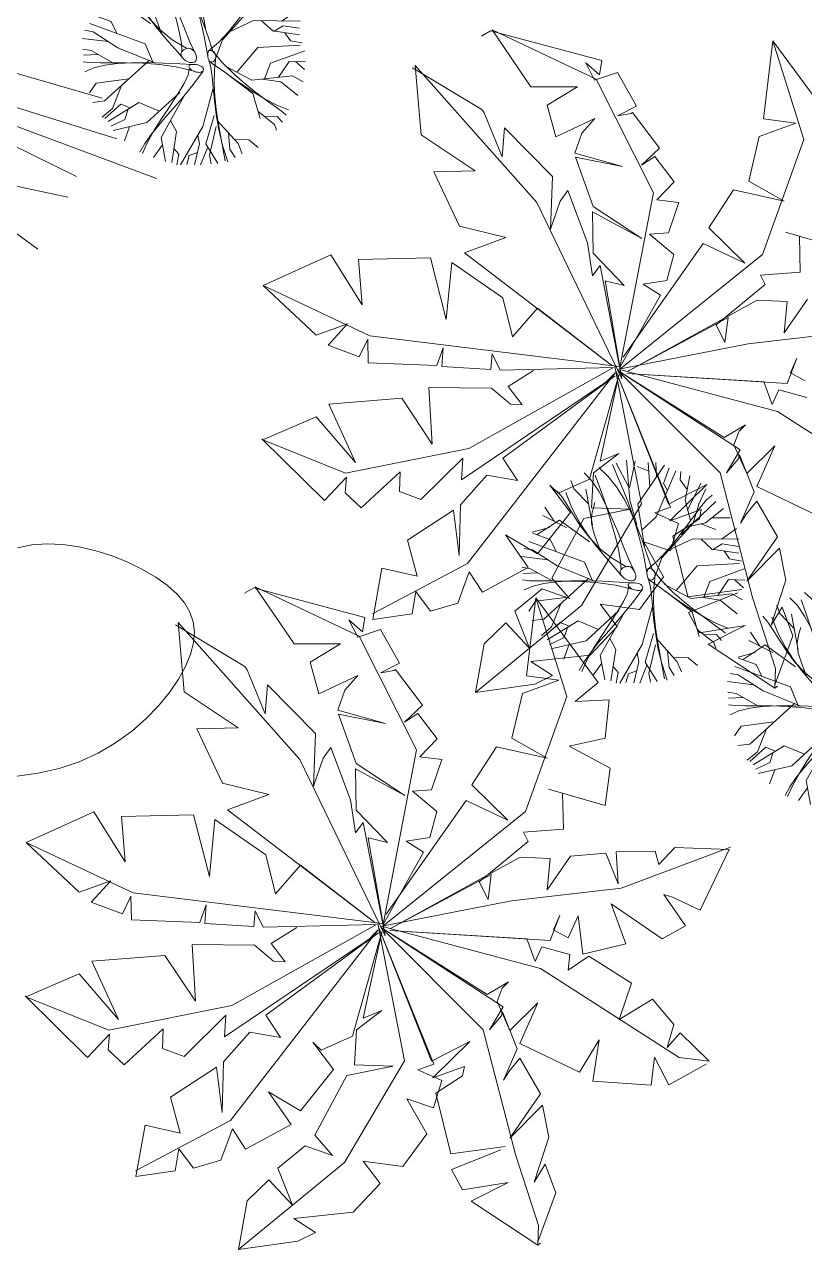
# Model space of a CAD drawing. Header units: metres. Extents: x 2 to 659295185, y -28 to 1124222152.
# Drawn here: x 658248.291 to 658248.716, y 1124143.396 to 1124144.062 of the extents above; entities that cross this region are included whole.
import ezdxf

# ---------------------------------------------------------------- set-up
doc = ezdxf.new("R2010")
doc.units = ezdxf.units.M
doc.header["$MEASUREMENT"] = 0
doc.linetypes.add('0', pattern=[0])
doc.layers.get('0').update_dxf_attribs({"linetype": 'CONTINUOUS'})
doc.layers.add('DPIC_Poligonal P2', color=7, linetype='CONTINUOUS', lineweight=50, true_color=0xcb6291)

# ---------------------------------------------------------------- blocks, each defined once
blk = doc.blocks.new('PIEDRA5')
at = {"color": 42, "linetype": '0', "lineweight": 0}
blk.add_lwpolyline([(0.174, 0.3598), (0.1936, 0.3829), (0.2167, 0.4042), (0.2435, 0.4235), (0.2733, 0.4407), (0.3053, 0.4557), (0.3385, 0.4682), (0.3722, 0.4783), (0.4053, 0.4856), (0.4371, 0.4901), (0.4667, 0.4917), (0.4932, 0.4901), (0.5168, 0.4853), (0.5374, 0.4772), (0.5552, 0.4656), (0.5703, 0.4506), (0.5827, 0.4319), (0.5926, 0.4095), (0.6, 0.3833), (0.605, 0.3534), (0.6074, 0.3202), (0.6069, 0.2845), (0.6031, 0.2469), (0.5958, 0.2081), (0.5848, 0.1689), (0.5696, 0.1298), (0.55, 0.0917), (0.5259, 0.055), (0.498, 0.0204), (0.4672, -0.0116)], dxfattribs=at)
blk = doc.blocks.new('FRESNO2')
at = {"color": 104, "linetype": '0', "lineweight": 0}
for p, q in [((-0.033, 1.482), (-0.01, 1.605)), ((0.095, 1.53), (0.146, 1.61)), ((-0.7, 1.27), (-0.729, 1.463)), ((-0.504, 1.184), (-0.502, 1.536)), ((0.096, 1.329), (-0.033, 1.482)), ((0.096, 1.19), (0.095, 1.53)), ((0.547, 1.358), (0.55, 1.55)), ((0.704, 1.26), (0.789, 1.415)), ((-0.847, 1.083), (-1.004, 1.296)), ((-0.908, 1.166), (-0.896, 1.356)), ((-0.234, 0.798), (-0.7, 1.27)), ((-0.077, 0.948), (0.165, 1.285)), ((0.689, 1.168), (0.547, 1.358)), ((0.619, 0.765), (0.704, 1.26)), ((0.665, 1.029), (0.856, 1.214)), ((0.856, 1.214), (0.908, 1.36)), ((1.031, 0.855), (1.156, 1.203)), ((-1.12, 0.892), (-1.211, 1.061)), ((-0.71, 0.549), (-1.161, 1.062)), ((-0.637, 0.866), (-1.138, 1.175)), ((-0.539, 1.107), (-0.847, 1.083)), ((-0.353, 0.918), (-0.504, 1.184)), ((0.705, 0.813), (1.133, 1.013)), ((1.051, 0.911), (1.346, 0.999)), ((1.133, 1.013), (1.229, 1.121)), ((-1.006, 0.225), (-1.466, 0.816)), ((-1.236, 0.649), (-1.367, 0.88)), ((-1.066, 0.57), (-1.284, 0.948)), ((-1.166, 0.743), (-1.12, 0.892)), ((-0.379, 0.945), (-0.637, 0.866)), ((-0.147, 0.315), (-0.234, 0.798)), ((-0.068, 0.411), (-0.077, 0.948)), ((0.585, 0.677), (1.031, 0.855)), ((1.091, 0.772), (1.406, 0.921)), ((1.225, 0.835), (1.344, 0.762)), ((1.344, 0.762), (1.48, 0.819)), ((-1.29, 0.59), (-1.571, 0.673)), ((-1.065, 0.585), (-1.236, 0.649)), ((0.252, 0.393), (0.838, 0.641)), ((0.838, 0.641), (1.548, 0.747)), ((0.993, 0.664), (1.091, 0.772)), ((1.166, 0.36), (1.607, 0.611)), ((1.407, 0.497), (1.43, 0.616)), ((1.43, 0.616), (1.585, 0.701)), ((-1.458, 0.253), (-1.648, 0.487)), ((-1.275, 0.176), (-1.353, 0.425)), ((-1.084, 0.325), (-1.066, 0.57)), ((-0.187, 0.532), (-0.71, 0.549)), ((1.395, 0.224), (1.655, 0.522)), ((-1.337, 0.225), (-1.693, 0.309)), ((-1.084, 0.025), (-1.337, 0.225)), ((-0.632, 0.037), (-1.006, 0.225)), ((0.651, 0.106), (1.395, 0.224)), ((1.086, 0.175), (1.166, 0.36)), ((1.476, 0.317), (1.725, 0.329)), ((-0.945, 0.036), (-1.708, 0.141)), ((-1.214, 0.011), (-1.414, -0.259)), ((0.641, 0.01), (1.352, -0.104)), ((-1.316, -0.127), (-1.788, -0.233)), ((1.081, -0.06), (1.177, -0.403)), ((1.352, -0.104), (1.787, -0.45)), ((-1.414, -0.259), (-1.772, -0.446)), ((-1.572, -0.342), (-1.627, -0.524)), ((-0.42, -0.303), (-0.892, -0.818)), ((1.575, -0.281), (1.805, -0.203)), ((-1.627, -0.524), (-1.735, -0.598)), ((-0.916, -0.458), (-1.692, -0.671)), ((-1.362, -0.581), (-1.409, -0.698)), ((-0.604, -0.503), (-0.916, -0.458)), ((0.51, -0.587), (0.694, -1.218)), ((1.177, -0.403), (1.727, -0.604)), ((1.332, -0.46), (1.379, -0.617)), ((1.37, -0.474), (1.53, -0.413)), ((1.53, -0.413), (1.758, -0.525)), ((-1.409, -0.698), (-1.664, -0.784)), ((-0.628, -0.624), (-0.864, -0.957)), ((0.532, -0.623), (0.372, -0.91)), ((0.533, -0.694), (1.5, -0.854)), ((0.978, -0.768), (1.359, -1.14)), ((1.137, -0.794), (1.519, -0.679)), ((1.379, -0.617), (1.72, -0.678)), ((1.519, -0.679), (1.731, -0.723)), ((-0.892, -0.818), (-1.651, -0.869)), ((-1.428, -0.854), (-1.6, -1.007)), ((-1.238, -0.841), (-1.523, -1.105)), ((-0.864, -0.957), (-1.334, -1.402)), ((0.372, -0.91), (0.669, -1.819)), ((1.5, -0.854), (1.637, -0.988)), ((-1.418, -1.008), (-1.362, -1.201)), ((-1.015, -1.086), (-1.411, -1.279)), ((-1.026, -1.111), (-1.194, -1.501)), ((-0.172, -1.18), (-0.562, -1.624)), ((0.936, -1.133), (0.998, -1.529)), ((1.359, -1.14), (1.549, -1.127)), ((0.524, -1.375), (0.432, -1.566)), ((0.694, -1.218), (0.74, -1.692)), ((-0.402, -1.442), (-0.448, -1.78)), ((0.114, -1.476), (0.2, -1.902)), ((0.432, -1.566), (0.527, -1.854)), ((0.712, -1.399), (0.932, -1.762)), ((0.978, -1.401), (1.133, -1.579)), ((0.998, -1.529), (1.062, -1.647)), ((0.16, -1.704), (0.077, -1.964)), ((0.287, -1.701), (0.517, -1.871)), ((0.74, -1.692), (0.804, -1.81)), ((-0.448, -1.78), (-0.524, -1.899))]:
    blk.add_line(p, q, dxfattribs=at)
at = {"color": 100, "linetype": '0', "lineweight": 0}
for points in [[(-0.213, 0.015), (-0.163, 0.255), (-0.134, 0.506), (-0.122, 0.756), (-0.122, 0.993), (-0.128, 1.206), (-0.136, 1.382), (-0.141, 1.512), (-0.139, 1.582)], [(-0.049, 0.1), (-0.059, 0.225), (-0.066, 0.379), (-0.074, 0.555), (-0.085, 0.747), (-0.103, 0.949), (-0.131, 1.156), (-0.171, 1.362), (-0.226, 1.56)], [(-0.175, 0.11), (0.009, 0.226), (0.18, 0.355), (0.34, 0.495), (0.492, 0.644), (0.637, 0.797), (0.776, 0.955), (0.913, 1.113), (1.049, 1.269)], [(-0.058, 0.057), (0.013, 0.152), (0.117, 0.261), (0.246, 0.386), (0.394, 0.528), (0.554, 0.691), (0.719, 0.874), (0.883, 1.081), (1.038, 1.313)], [(-0.157, 0.12), (-0.454, 0.023), (-1.207, 0.071), (-1.502, -0.047), (-1.764, -0.111)], [(-0.166, -0.042), (-0.379, -0.001), (-0.606, 0.019), (-0.839, 0.023), (-1.067, 0.019), (-1.282, 0.011), (-1.475, 0.007), (-1.635, 0.011), (-1.753, 0.031)], [(-0.098, 0.003), (-0.314, -0.241), (-0.504, -0.486), (-0.67, -0.723), (-0.811, -0.946), (-0.928, -1.146), (-1.021, -1.315), (-1.092, -1.447), (-1.14, -1.534)], [(-0.213, 0.015), (-0.353, -0.202), (-0.489, -0.416), (-0.616, -0.629), (-0.729, -0.84), (-0.825, -1.05), (-0.9, -1.259), (-0.948, -1.468), (-0.966, -1.677)], [(0.136, 0.094), (0.373, 0.102), (0.607, 0.1), (0.836, 0.091), (1.055, 0.08), (1.264, 0.072), (1.459, 0.071), (1.637, 0.081), (1.795, 0.107)], [(0.248, -0.105), (0.333, -0.058), (0.482, -0.025), (0.678, 0), (0.904, 0.021), (1.144, 0.042), (1.382, 0.068), (1.601, 0.103), (1.784, 0.151)], [(0.112, -0.038), (0.274, -0.269), (0.434, -0.492), (0.592, -0.703), (0.748, -0.896), (0.899, -1.067), (1.047, -1.21), (1.19, -1.322), (1.327, -1.396)], [(0.238, -0.042), (0.355, -0.29), (0.493, -0.526), (0.643, -0.749), (0.795, -0.953), (0.938, -1.135), (1.062, -1.292), (1.159, -1.42), (1.218, -1.515)], [(0.096, -0.375), (0.002, -0.461), (-0.108, -0.584), (-0.228, -0.737), (-0.355, -0.911), (-0.484, -1.097), (-0.61, -1.287), (-0.728, -1.472), (-0.835, -1.645)], [(-0.019, -0.208), (-0.105, -0.376), (-0.213, -0.57), (-0.335, -0.782), (-0.457, -1.004), (-0.571, -1.226), (-0.665, -1.44), (-0.728, -1.638), (-0.749, -1.809)], [(0.176, -0.308), (0.15, -0.415), (0.123, -0.559), (0.092, -0.734), (0.05, -0.934), (-0.006, -1.151), (-0.084, -1.38), (-0.188, -1.613), (-0.323, -1.844)], [(0.013, -0.345), (0.051, -0.612), (0.047, -0.865), (0.012, -1.102), (-0.045, -1.321), (-0.11, -1.519), (-0.173, -1.694), (-0.223, -1.844), (-0.248, -1.965)]]:
    blk.add_lwpolyline(points, dxfattribs=at)
for points in [[(-0.169, -0.039), (-0.153, -0.036), (-0.137, -0.028), (-0.119, -0.016), (-0.102, -0.001), (-0.087, 0.015), (-0.073, 0.032), (-0.062, 0.05), (-0.055, 0.066), (-0.053, 0.081), (-0.054, 0.094), (-0.059, 0.104), (-0.067, 0.113), (-0.077, 0.12), (-0.089, 0.125), (-0.103, 0.128), (-0.117, 0.128), (-0.131, 0.127), (-0.145, 0.123), (-0.159, 0.117), (-0.172, 0.109), (-0.184, 0.099), (-0.194, 0.088), (-0.202, 0.075), (-0.208, 0.06), (-0.212, 0.043), (-0.213, 0.026), (-0.211, 0.01), (-0.208, -0.006), (-0.201, -0.019), (-0.193, -0.03), (-0.182, -0.037)], [(0.094, 0.025), (0.098, 0.004), (0.105, -0.018), (0.115, -0.041), (0.128, -0.064), (0.142, -0.085), (0.157, -0.104), (0.171, -0.119), (0.186, -0.13), (0.198, -0.136), (0.21, -0.136), (0.22, -0.133), (0.228, -0.125), (0.234, -0.113), (0.238, -0.099), (0.239, -0.082), (0.239, -0.063), (0.236, -0.043), (0.23, -0.021), (0.223, 0), (0.214, 0.02), (0.203, 0.04), (0.191, 0.057), (0.178, 0.071), (0.165, 0.081), (0.151, 0.087), (0.138, 0.089), (0.125, 0.087), (0.114, 0.081), (0.104, 0.072), (0.098, 0.059), (0.094, 0.044)], [(-0.025, -0.282), (-0.015, -0.305), (-0.001, -0.326), (0.018, -0.343), (0.039, -0.357), (0.062, -0.367), (0.085, -0.372), (0.108, -0.373), (0.128, -0.368), (0.144, -0.358), (0.158, -0.343), (0.168, -0.324), (0.174, -0.303), (0.178, -0.279), (0.179, -0.254), (0.177, -0.228), (0.172, -0.203), (0.165, -0.179), (0.156, -0.157), (0.144, -0.138), (0.131, -0.122), (0.116, -0.11), (0.099, -0.103), (0.082, -0.102), (0.064, -0.106), (0.045, -0.116), (0.027, -0.132), (0.01, -0.153), (-0.005, -0.176), (-0.017, -0.202), (-0.024, -0.229), (-0.027, -0.256)]]:
    blk.add_lwpolyline(points, close=True, dxfattribs=at)
at = {"color": 3, "linetype": '0', "lineweight": 0}
blk.add_lwpolyline([(0.075, -0.814), (-0.012, -0.96), (-0.082, -1.071), (-0.14, -1.154), (-0.193, -1.215), (-0.247, -1.261), (-0.309, -1.299), (-0.386, -1.334), (-0.484, -1.374)], dxfattribs=at)
at = {"color": 104, "linetype": '0', "lineweight": 0}
blk.add_lwpolyline([(0.065, -1.049), (0.093, -1.65), (0.496, -1.784)], dxfattribs=at)
blk = doc.blocks.new('PINO1')
at = {"color": 100, "linetype": '0', "lineweight": 0}
for p, q in [((0.0061, 0), (0.9673, 0.3697)), ((0.0243, 0.0127), (1.0829, 0.3569))]:
    blk.add_line(p, q, dxfattribs=at)
at = {"color": 104, "linetype": '0', "lineweight": 0}
for points in [[(0.0407, 0.0068), (0.4219, 0.2256), (0.8914, 0.417)], [(0.0413, 0.0007), (0.4547, 0.15), (0.9504, 0.2569)], [(0.0392, 0.0147), (0.3132, 0.0813), (0.6743, 0.0695), (0.9627, 0.2121)], [(0.0409, -0.0054), (0.474, 0.0698), (0.9807, 0.0891)]]:
    blk.add_lwpolyline(points, dxfattribs=at)

msp = doc.modelspace()

# ---------------------------------------------------------------- linework, layer by layer
at = {"layer": 'DPIC_Poligonal P2', "color": 3, "lineweight": 0}
for p, q in [((658248.54506, 1124144.05859), (658248.54005, 1124144.05566)), ((658248.6055, 1124144.0425), (658248.54506, 1124144.05859)), ((658248.567, 1124144.02811), (658248.54582, 1124144.05917)), ((658248.54582, 1124144.05917), (658248.6024, 1124144.03229)), ((658248.69852, 1124144.05307), (658248.69355, 1124144.01069)), ((658248.73247, 1124144.00706), (658248.69852, 1124144.05307)), ((658248.71542, 1124143.99935), (658248.69852, 1124144.05307)), ((658248.59686, 1124144.04117), (658248.60428, 1124144.03458)), ((658248.60164, 1124144.03171), (658248.59686, 1124144.04117)), ((658248.60428, 1124144.03458), (658248.6055, 1124144.0425)), ((658248.6141, 1124144.03593), (658248.60164, 1124144.03171)), ((658248.6024, 1124144.03229), (658248.63368, 1124143.97046)), ((658248.62443, 1124144.01757), (658248.6141, 1124144.03593)), ((658248.59231, 1124144.02811), (658248.567, 1124144.02811)), ((658248.57576, 1124144.01816), (658248.59231, 1124144.02811)), ((658248.5805, 1124144.00081), (658248.57576, 1124144.01816)), ((658248.61399, 1124144.01227), (658248.62443, 1124144.01757)), ((658248.54154, 1124144.01401), (658248.54028, 1124144.01567)), ((658248.55132, 1124143.99001), (658248.54154, 1124144.01401)), ((658248.62144, 1124144.01356), (658248.61399, 1124144.01227)), ((658248.62221, 1124144.01414), (658248.62144, 1124144.01356)), ((658248.63693, 1124143.99476), (658248.62221, 1124144.01414)), ((658248.55259, 1124144.00581), (658248.55132, 1124143.99001)), ((658248.5787, 1124143.97936), (658248.55259, 1124144.00581)), ((658248.60179, 1124144.01087), (658248.5805, 1124144.00081)), ((658248.59464, 1124144.00282), (658248.60179, 1124144.01087)), ((658248.71106, 1124144.00827), (658248.69122, 1124144.00106)), ((658248.69355, 1124144.01069), (658248.71106, 1124144.00827)), ((658248.59078, 1124143.99203), (658248.59464, 1124144.00282)), ((658248.69122, 1124144.00106), (658248.6856, 1124143.97671)), ((658248.69293, 1124143.93687), (658248.71542, 1124143.99935)), ((658248.61682, 1124143.98473), (658248.59078, 1124143.99203)), ((658248.62706, 1124143.98552), (658248.63693, 1124143.99476)), ((658248.60079, 1124143.96296), (658248.59128, 1124143.98978)), ((658248.59128, 1124143.98978), (658248.61682, 1124143.98473)), ((658248.63437, 1124143.99019), (658248.62706, 1124143.98552)), ((658248.64488, 1124143.97635), (658248.63437, 1124143.99019)), ((658248.57762, 1124143.9506), (658248.5787, 1124143.97936)), ((658248.58696, 1124143.97166), (658248.58286, 1124143.96593)), ((658248.59774, 1124143.94317), (658248.58696, 1124143.97166)), ((658248.63543, 1124143.96656), (658248.64488, 1124143.97635)), ((658248.67711, 1124143.97201), (658248.6638, 1124143.95143)), ((658248.70467, 1124143.96587), (658248.67711, 1124143.97201)), ((658248.6856, 1124143.97671), (658248.70467, 1124143.96587)), ((658248.57025, 1124143.96508), (658248.6165, 1124143.86924)), ((658248.58286, 1124143.96593), (658248.57762, 1124143.9506)), ((658248.63368, 1124143.97046), (658248.61543, 1124143.87541)), ((658248.64736, 1124143.96514), (658248.63543, 1124143.96656)), ((658248.64178, 1124143.94867), (658248.64736, 1124143.96514)), ((658248.60076, 1124143.93761), (658248.60053, 1124143.96014)), ((658248.60053, 1124143.96014), (658248.62729, 1124143.94553)), ((658248.62729, 1124143.94553), (658248.60079, 1124143.96296)), ((658248.6638, 1124143.95143), (658248.68326, 1124143.93215)), ((658248.53075, 1124143.93771), (658248.55331, 1124143.94611)), ((658248.63153, 1124143.94788), (658248.64178, 1124143.94867)), ((658248.64468, 1124143.93691), (658248.63153, 1124143.94788)), ((658248.71305, 1124143.94691), (658248.70544, 1124143.94899)), ((658248.70544, 1124143.94899), (658248.73629, 1124143.94011)), ((658248.71354, 1124143.9272), (658248.71305, 1124143.94691)), ((658248.61104, 1124143.87644), (658248.53075, 1124143.93771)), ((658248.60053, 1124143.92521), (658248.59774, 1124143.94317)), ((658248.61777, 1124143.91996), (658248.60076, 1124143.93761)), ((658248.66063, 1124143.9429), (658248.61715, 1124143.88108)), ((658248.68326, 1124143.93215), (658248.66063, 1124143.9429)), ((658248.60462, 1124143.93093), (658248.60053, 1124143.92521)), ((658248.6165, 1124143.86924), (658248.60462, 1124143.93093)), ((658248.61509, 1124143.87427), (658248.69293, 1124143.93687)), ((658248.64098, 1124143.92274), (658248.64468, 1124143.93691)), ((658248.69186, 1124143.92558), (658248.71354, 1124143.9272)), ((658248.69446, 1124143.92057), (658248.69186, 1124143.92558)), ((658248.6165, 1124143.86924), (658248.60737, 1124143.92255)), ((658248.60737, 1124143.92255), (658248.61777, 1124143.91996)), ((658248.62801, 1124143.92076), (658248.64098, 1124143.92274)), ((658248.63738, 1124143.91477), (658248.62801, 1124143.92076)), ((658248.66778, 1124143.89856), (658248.69446, 1124143.92057)), ((658248.55162, 1124143.9134), (658248.55694, 1124143.89211)), ((658248.61543, 1124143.87541), (658248.63738, 1124143.91477)), ((658248.6901, 1124143.91202), (658248.61949, 1124143.87325)), ((658248.70635, 1124143.91126), (658248.6901, 1124143.91202)), ((658248.71736, 1124143.91264), (658248.70475, 1124143.89433)), ((658248.70475, 1124143.89433), (658248.70635, 1124143.91126)), ((658248.55694, 1124143.89211), (658248.57047, 1124143.90763)), ((658248.57047, 1124143.90763), (658248.61104, 1124143.87644)), ((658248.61949, 1124143.87325), (658248.67431, 1124143.90265)), ((658248.67255, 1124143.88909), (658248.66778, 1124143.89856)), ((658248.67431, 1124143.90265), (658248.67255, 1124143.88909)), ((658248.68525, 1124143.88825), (658248.74504, 1124143.89524)), ((658248.6139, 1124143.87425), (658248.68525, 1124143.88825)), ((658248.54508, 1124143.87438), (658248.54589, 1124143.88285)), ((658248.54589, 1124143.88285), (658248.55025, 1124143.87393)), ((658248.70639, 1124143.86676), (658248.7117, 1124143.8804)), ((658248.7117, 1124143.8804), (658248.70811, 1124143.87243)), ((658248.61279, 1124143.87253), (658248.53246, 1124143.76875)), ((658248.61188, 1124143.87533), (658248.53319, 1124143.8313)), ((658248.55025, 1124143.87393), (658248.61188, 1124143.87533)), ((658248.5546, 1124143.86502), (658248.56844, 1124143.87378)), ((658248.61482, 1124143.87145), (658248.5988, 1124143.81475)), ((658248.60469, 1124143.82446), (658248.61482, 1124143.87145)), ((658248.60599, 1124143.86562), (658248.61279, 1124143.87253)), ((658248.61264, 1124143.87591), (658248.62709, 1124143.80131)), ((658248.64299, 1124143.79942), (658248.61314, 1124143.87367)), ((658248.61314, 1124143.87367), (658248.64173, 1124143.80108)), ((658248.68073, 1124143.83069), (658248.61432, 1124143.87369)), ((658248.61432, 1124143.87369), (658248.66984, 1124143.81805)), ((658248.61432, 1124143.87369), (658248.67213, 1124143.83726)), ((658248.61509, 1124143.87427), (658248.70115, 1124143.85143)), ((658248.61914, 1124143.87211), (658248.70639, 1124143.86676)), ((658248.6937, 1124143.8676), (658248.61914, 1124143.87211)), ((658248.70811, 1124143.87243), (658248.71621, 1124143.86811)), ((658248.55162, 1124143.82608), (658248.61287, 1124143.87084)), ((658248.56217, 1124143.85505), (658248.5546, 1124143.86502)), ((658248.69821, 1124143.85531), (658248.6937, 1124143.8676)), ((658248.54554, 1124143.86425), (658248.55583, 1124143.85547)), ((658248.7018, 1124143.86328), (658248.69821, 1124143.85531)), ((658248.71702, 1124143.85911), (658248.7018, 1124143.86328)), ((658248.55583, 1124143.85547), (658248.56217, 1124143.85505)), ((658248.70115, 1124143.85143), (658248.7765, 1124143.803)), ((658248.67213, 1124143.83726), (658248.68368, 1124143.84428)), ((658248.68027, 1124143.84082), (658248.67744, 1124143.83343)), ((658248.68368, 1124143.84428), (658248.68027, 1124143.84082)), ((658248.67744, 1124143.83343), (658248.68448, 1124143.81782)), ((658248.68448, 1124143.81782), (658248.69962, 1124143.83281)), ((658248.69962, 1124143.83281), (658248.68995, 1124143.81062)), ((658248.55969, 1124143.81387), (658248.55162, 1124143.82608)), ((658248.60102, 1124143.81818), (658248.61478, 1124143.82864)), ((658248.61478, 1124143.82864), (658248.60469, 1124143.82446)), ((658248.67339, 1124143.81813), (658248.68073, 1124143.83069)), ((658248.67978, 1124143.8256), (658248.67339, 1124143.81813)), ((658248.68046, 1124143.82787), (658248.67978, 1124143.8256)), ((658248.68849, 1124143.80777), (658248.68046, 1124143.82787)), ((658248.59991, 1124143.79901), (658248.60102, 1124143.81818)), ((658248.66984, 1124143.81805), (658248.68753, 1124143.75029)), ((658248.54294, 1124143.81687), (658248.55969, 1124143.81387)), ((658248.58175, 1124143.80704), (658248.5772, 1124143.81145)), ((658248.5772, 1124143.81145), (658248.58855, 1124143.79649)), ((658248.5988, 1124143.81475), (658248.58175, 1124143.80704)), ((658248.64173, 1124143.80108), (658248.66261, 1124143.81169)), ((658248.66261, 1124143.81169), (658248.64254, 1124143.79208)), ((658248.68096, 1124143.7907), (658248.68849, 1124143.80777)), ((658248.68995, 1124143.81062), (658248.72229, 1124143.79501)), ((658248.62709, 1124143.80131), (658248.5944, 1124143.74593)), ((658248.59581, 1124143.79328), (658248.6209, 1124143.79835)), ((658248.6209, 1124143.79835), (658248.59991, 1124143.79901)), ((658248.63443, 1124143.79641), (658248.64299, 1124143.79942)), ((658248.64254, 1124143.79208), (658248.65966, 1124143.7981)), ((658248.65966, 1124143.7981), (658248.65871, 1124143.79301)), ((658248.68991, 1124143.80273), (658248.68429, 1124143.79584)), ((658248.70107, 1124143.78327), (658248.68991, 1124143.80273)), ((658248.58855, 1124143.79649), (658248.57058, 1124143.77412)), ((658248.5783, 1124143.76077), (658248.59581, 1124143.79328)), ((658248.64735, 1124143.7905), (658248.63443, 1124143.79641)), ((658248.63443, 1124143.79641), (658248.63443, 1124143.79641)), ((658248.65871, 1124143.79301), (658248.6441, 1124143.78367)), ((658248.68429, 1124143.79584), (658248.68096, 1124143.7907)), ((658248.55311, 1124143.78443), (658248.56538, 1124143.76668)), ((658248.57058, 1124143.77412), (658248.55311, 1124143.78443)), ((658248.64288, 1124143.77575), (658248.64735, 1124143.7905)), ((658248.62843, 1124143.7805), (658248.64288, 1124143.77575)), ((658248.63917, 1124143.76159), (658248.62843, 1124143.7805)), ((658248.6441, 1124143.78367), (658248.65232, 1124143.75062)), ((658248.68436, 1124143.75923), (658248.70107, 1124143.78327)), ((658248.70214, 1124143.77709), (658248.68436, 1124143.75923)), ((658248.70569, 1124143.75971), (658248.70214, 1124143.77709)), ((658248.56538, 1124143.76668), (658248.54068, 1124143.75316)), ((658248.54068, 1124143.75316), (658248.53345, 1124143.76427)), ((658248.5879, 1124143.74972), (658248.5783, 1124143.76077)), ((658248.62613, 1124143.74383), (658248.63917, 1124143.76159)), ((658248.6977, 1124143.7353), (658248.70569, 1124143.75971)), ((658248.55815, 1124143.74285), (658248.57303, 1124143.75502)), ((658248.57303, 1124143.75502), (658248.5879, 1124143.74972)), ((658248.65232, 1124143.75062), (658248.6818, 1124143.75466)), ((658248.6527, 1124143.74217), (658248.6795, 1124143.75292)), ((658248.5944, 1124143.74593), (658248.53679, 1124143.69862)), ((658248.5696, 1124143.75007), (658248.56463, 1124143.70769)), ((658248.60355, 1124143.70406), (658248.5696, 1124143.75007)), ((658248.5865, 1124143.69636), (658248.5696, 1124143.75007)), ((658248.6139, 1124143.73454), (658248.60464, 1124143.74672)), ((658248.60464, 1124143.74672), (658248.62613, 1124143.74383)), ((658248.68753, 1124143.75029), (658248.69996, 1124143.7117)), ((658248.70359, 1124143.74501), (658248.6977, 1124143.7353)), ((658248.70944, 1124143.72937), (658248.70359, 1124143.74501)), ((658248.56618, 1124143.72275), (658248.55815, 1124143.74285)), ((658248.65874, 1124143.73104), (658248.6527, 1124143.74217)), ((658248.54156, 1124143.72501), (658248.5533, 1124143.73655)), ((658248.5533, 1124143.73655), (658248.56618, 1124143.72275)), ((658248.59917, 1124143.71899), (658248.6139, 1124143.73454)), ((658248.68348, 1124143.73498), (658248.65874, 1124143.73104)), ((658248.66337, 1124143.72495), (658248.68348, 1124143.73498)), ((658248.53679, 1124143.69862), (658248.54156, 1124143.72501)), ((658248.69965, 1124143.70098), (658248.66337, 1124143.72495)), ((658248.6997, 1124143.70275), (658248.70944, 1124143.72937)), ((658248.56691, 1124143.71545), (658248.59917, 1124143.71899)), ((658248.57872, 1124143.70783), (658248.56691, 1124143.71545)), ((658248.69996, 1124143.7117), (658248.69965, 1124143.70098)), ((658248.58214, 1124143.70527), (658248.5623, 1124143.69806)), ((658248.56463, 1124143.70769), (658248.58214, 1124143.70527)), ((658248.56905, 1124143.7031), (658248.57872, 1124143.70783)), ((658248.53679, 1124143.69862), (658248.56905, 1124143.7031)), ((658248.5623, 1124143.69806), (658248.55667, 1124143.67371)), ((658248.59097, 1124143.69364), (658248.60355, 1124143.70406)), ((658248.69965, 1124143.70098), (658248.70118, 1124143.70215)), ((658248.56401, 1124143.63388), (658248.5865, 1124143.69636)), ((658248.60951, 1124143.69462), (658248.59097, 1124143.69364)), ((658248.60729, 1124143.67373), (658248.60951, 1124143.69462)), ((658248.55667, 1124143.67371), (658248.57575, 1124143.66287)), ((658248.58772, 1124143.66934), (658248.60729, 1124143.67373)), ((658248.54819, 1124143.66901), (658248.53488, 1124143.64843)), ((658248.57575, 1124143.66287), (658248.54819, 1124143.66901)), ((658248.61001, 1124143.65745), (658248.58772, 1124143.66934)), ((658248.60737, 1124143.63711), (658248.61001, 1124143.65745)), ((658248.53488, 1124143.64843), (658248.55434, 1124143.62915)), ((658248.57652, 1124143.64599), (658248.60737, 1124143.63711)), ((658248.58412, 1124143.64391), (658248.57652, 1124143.64599)), ((658248.55434, 1124143.62915), (658248.53171, 1124143.63991)), ((658248.58462, 1124143.6242), (658248.58412, 1124143.64391)), ((658248.56294, 1124143.62259), (658248.58462, 1124143.6242)), ((658248.56554, 1124143.61758), (658248.56294, 1124143.62259)), ((658248.53885, 1124143.59557), (658248.56554, 1124143.61758)), ((658248.60775, 1124143.61121), (658248.58844, 1124143.60964)), ((658248.61444, 1124143.59446), (658248.60775, 1124143.61121)), ((658248.63459, 1124143.61238), (658248.61326, 1124143.6119)), ((658248.61326, 1124143.6119), (658248.61444, 1124143.59446)), ((658248.61612, 1124143.59224), (658248.67554, 1124143.61455)), ((658248.6365, 1124143.6051), (658248.63459, 1124143.61238)), ((658248.64518, 1124143.61431), (658248.6365, 1124143.6051)), ((658248.67489, 1124143.61329), (658248.64518, 1124143.61431)), ((658248.65898, 1124143.58025), (658248.67489, 1124143.61329)), ((658248.57743, 1124143.60827), (658248.56118, 1124143.60903)), ((658248.58844, 1124143.60964), (658248.57582, 1124143.59133)), ((658248.57582, 1124143.59133), (658248.57743, 1124143.60827)), ((658248.54539, 1124143.59966), (658248.54363, 1124143.5861)), ((658248.54363, 1124143.5861), (658248.53885, 1124143.59557)), ((658248.55632, 1124143.58526), (658248.61612, 1124143.59224)), ((658248.63921, 1124143.58882), (658248.64403, 1124143.58724)), ((658248.65107, 1124143.57163), (658248.63921, 1124143.58882)), ((658248.64403, 1124143.58724), (658248.65898, 1124143.58025)), ((658248.61058, 1124143.58367), (658248.63833, 1124143.56458)), ((658248.61868, 1124143.56188), (658248.61058, 1124143.58367)), ((658248.57747, 1124143.56376), (658248.58278, 1124143.57741)), ((658248.58278, 1124143.57741), (658248.57919, 1124143.56944)), ((658248.58729, 1124143.56511), (658248.59268, 1124143.57707)), ((658248.59268, 1124143.57707), (658248.59521, 1124143.55628)), ((658248.63833, 1124143.56458), (658248.65107, 1124143.57163)), ((658248.56928, 1124143.55231), (658248.56477, 1124143.5646)), ((658248.57919, 1124143.56944), (658248.58729, 1124143.56511)), ((658248.57288, 1124143.56028), (658248.56928, 1124143.55231)), ((658248.58809, 1124143.55612), (658248.57288, 1124143.56028)), ((658248.59521, 1124143.55628), (658248.61868, 1124143.56188)), ((658248.58729, 1124143.54765), (658248.58809, 1124143.55612)), ((658248.59842, 1124143.55523), (658248.58729, 1124143.54765)), ((658248.62162, 1124143.54054), (658248.59842, 1124143.55523)), ((658248.57223, 1124143.54844), (658248.64758, 1124143.5)), ((658248.54321, 1124143.53426), (658248.55475, 1124143.54128)), ((658248.55135, 1124143.53782), (658248.54852, 1124143.53044)), ((658248.55475, 1124143.54128), (658248.55135, 1124143.53782)), ((658248.61501, 1124143.52067), (658248.62162, 1124143.54054)), ((658248.63309, 1124143.53179), (658248.61501, 1124143.52067)), ((658248.64479, 1124143.51797), (658248.63309, 1124143.53179)), ((658248.54447, 1124143.51513), (658248.55181, 1124143.52769)), ((658248.54852, 1124143.53044), (658248.55556, 1124143.51482)), ((658248.55154, 1124143.52487), (658248.55085, 1124143.5226)), ((658248.55957, 1124143.50477), (658248.55154, 1124143.52487)), ((658248.55556, 1124143.51482), (658248.5707, 1124143.52981)), ((658248.5707, 1124143.52981), (658248.56102, 1124143.50762)), ((658248.55085, 1124143.5226), (658248.54447, 1124143.51513)), ((658248.64101, 1124143.50549), (658248.64479, 1124143.51797)), ((658248.54091, 1124143.51505), (658248.55861, 1124143.44729)), ((658248.64816, 1124143.51354), (658248.64101, 1124143.50549)), ((658248.664, 1124143.49805), (658248.64816, 1124143.51354)), ((658248.55204, 1124143.4877), (658248.55957, 1124143.50477)), ((658248.56102, 1124143.50762), (658248.59337, 1124143.49202)), ((658248.59337, 1124143.49202), (658248.60403, 1124143.50972)), ((658248.60403, 1124143.50972), (658248.60071, 1124143.48711)), ((658248.56098, 1124143.49973), (658248.55536, 1124143.49285)), ((658248.57215, 1124143.48027), (658248.56098, 1124143.49973)), ((658248.63244, 1124143.48501), (658248.63412, 1124143.50026)), ((658248.63412, 1124143.50026), (658248.64192, 1124143.48523)), ((658248.64758, 1124143.5), (658248.664, 1124143.49805)), ((658248.55536, 1124143.49285), (658248.55204, 1124143.4877)), ((658248.64192, 1124143.48523), (658248.66238, 1124143.49639)), ((658248.60071, 1124143.48711), (658248.63244, 1124143.48501)), ((658248.55544, 1124143.45623), (658248.57215, 1124143.48027)), ((658248.57322, 1124143.4741), (658248.55544, 1124143.45623)), ((658248.57677, 1124143.45671), (658248.57322, 1124143.4741)), ((658248.56878, 1124143.43231), (658248.57677, 1124143.45671)), ((658248.55861, 1124143.44729), (658248.57103, 1124143.4087)), ((658248.57467, 1124143.44202), (658248.56878, 1124143.43231)), ((658248.58052, 1124143.42638), (658248.57467, 1124143.44202)), ((658248.53445, 1124143.42196), (658248.55456, 1124143.43199)), ((658248.57078, 1124143.39976), (658248.58052, 1124143.42638)), ((658248.57073, 1124143.39799), (658248.53445, 1124143.42196)), ((658248.57103, 1124143.4087), (658248.57073, 1124143.39799)), ((658248.57073, 1124143.39799), (658248.57226, 1124143.39915))]:
    msp.add_line(p, q, dxfattribs=at)
at = {"layer": 'DPIC_Poligonal P2', "color": 3, "lineweight": 9}
for p, q in [((658248.54028, 1124144.01567), (658248.50246, 1124144.03848)), ((658248.50399, 1124144.03964), (658248.57025, 1124143.96508)), ((658248.50728, 1124144.00197), (658248.50399, 1124144.03964)), ((658248.53664, 1124143.98235), (658248.50728, 1124144.00197)), ((658248.51412, 1124143.98184), (658248.53664, 1124143.98235)), ((658248.52811, 1124143.9523), (658248.51412, 1124143.98184)), ((658248.55331, 1124143.94611), (658248.52811, 1124143.9523)), ((658248.42121, 1124143.92003), (658248.45803, 1124143.93663)), ((658248.45803, 1124143.93663), (658248.47508, 1124143.90942)), ((658248.47317, 1124143.93416), (658248.51228, 1124143.93504)), ((658248.47508, 1124143.90942), (658248.47317, 1124143.93416)), ((658248.51228, 1124143.93504), (658248.52092, 1124143.90144)), ((658248.52092, 1124143.90144), (658248.52387, 1124143.93249)), ((658248.52387, 1124143.93249), (658248.55162, 1124143.9134)), ((658248.42121, 1124143.92003), (658248.45011, 1124143.89308)), ((658248.4794, 1124143.89261), (658248.42121, 1124143.92003)), ((658248.45011, 1124143.89308), (658248.46724, 1124143.8991)), ((658248.46724, 1124143.8991), (658248.45669, 1124143.88759)), ((658248.61501, 1124143.87596), (658248.4794, 1124143.89261)), ((658248.45669, 1124143.88759), (658248.47359, 1124143.88121)), ((658248.47359, 1124143.88121), (658248.47829, 1124143.8909)), ((658248.47829, 1124143.8909), (658248.47848, 1124143.87794)), ((658248.51572, 1124143.87653), (658248.51924, 1124143.88619)), ((658248.51924, 1124143.88619), (658248.51851, 1124143.87603)), ((658248.47848, 1124143.87794), (658248.51572, 1124143.87653)), ((658248.51851, 1124143.87603), (658248.54508, 1124143.87438)), ((658248.51331, 1124143.83366), (658248.51151, 1124143.86461)), ((658248.51151, 1124143.86461), (658248.54554, 1124143.86425)), ((658248.61287, 1124143.87084), (658248.52921, 1124143.81431)), ((658248.45696, 1124143.85549), (658248.49676, 1124143.85864)), ((658248.49676, 1124143.85864), (658248.51331, 1124143.83366)), ((658248.47144, 1124143.8237), (658248.45696, 1124143.85549)), ((658248.42105, 1124143.83609), (658248.45015, 1124143.84857)), ((658248.45015, 1124143.84857), (658248.47144, 1124143.8237)), ((658248.45458, 1124143.80304), (658248.42063, 1124143.83664)), ((658248.46617, 1124143.81795), (658248.42105, 1124143.83609)), ((658248.53319, 1124143.8313), (658248.46617, 1124143.81795)), ((658248.52986, 1124143.82615), (658248.50715, 1124143.80367)), ((658248.52921, 1124143.81431), (658248.52986, 1124143.82615)), ((658248.4958, 1124143.81862), (658248.47454, 1124143.79899)), ((658248.49549, 1124143.80791), (658248.4958, 1124143.81862)), ((658248.46666, 1124143.81571), (658248.45458, 1124143.80304)), ((658248.46586, 1124143.80724), (658248.46666, 1124143.81571)), ((658248.52864, 1124143.80077), (658248.54294, 1124143.81687)), ((658248.47454, 1124143.79899), (658248.46586, 1124143.80724)), ((658248.50715, 1124143.80367), (658248.49549, 1124143.80791)), ((658248.49985, 1124143.78153), (658248.52482, 1124143.79787)), ((658248.52482, 1124143.79787), (658248.52791, 1124143.77315)), ((658248.52791, 1124143.77315), (658248.52864, 1124143.80077)), ((658248.50509, 1124143.76193), (658248.49985, 1124143.78153)), ((658248.53246, 1124143.76875), (658248.48072, 1124143.74139)), ((658248.48088, 1124143.73835), (658248.48592, 1124143.76623)), ((658248.48592, 1124143.76623), (658248.50509, 1124143.76193)), ((658248.53345, 1124143.76427), (658248.52711, 1124143.74722)), ((658248.41613, 1124143.7556), (658248.41113, 1124143.75267)), ((658248.47658, 1124143.7395), (658248.41613, 1124143.7556)), ((658248.43808, 1124143.72511), (658248.4169, 1124143.75618)), ((658248.4169, 1124143.75618), (658248.47348, 1124143.72929)), ((658248.50428, 1124143.75347), (658248.50241, 1124143.74135)), ((658248.51227, 1124143.74294), (658248.50428, 1124143.75347)), ((658248.52711, 1124143.74722), (658248.51227, 1124143.74294)), ((658248.46794, 1124143.73818), (658248.47536, 1124143.73159)), ((658248.47272, 1124143.72871), (658248.46794, 1124143.73818)), ((658248.47536, 1124143.73159), (658248.47658, 1124143.7395)), ((658248.48088, 1124143.73835), (658248.50241, 1124143.74135)), ((658248.41135, 1124143.71268), (658248.37354, 1124143.73548)), ((658248.37836, 1124143.69897), (658248.37507, 1124143.73664)), ((658248.37507, 1124143.73664), (658248.44132, 1124143.66209)), ((658248.48518, 1124143.73294), (658248.47272, 1124143.72871)), ((658248.4955, 1124143.71458), (658248.48518, 1124143.73294)), ((658248.46339, 1124143.72512), (658248.43808, 1124143.72511)), ((658248.44683, 1124143.71517), (658248.46339, 1124143.72512)), ((658248.47348, 1124143.72929), (658248.50475, 1124143.66747)), ((658248.41261, 1124143.71101), (658248.41135, 1124143.71268)), ((658248.4224, 1124143.68701), (658248.41261, 1124143.71101)), ((658248.45157, 1124143.69781), (658248.44683, 1124143.71517)), ((658248.48507, 1124143.70927), (658248.4955, 1124143.71458)), ((658248.49329, 1124143.71115), (658248.49252, 1124143.71057)), ((658248.508, 1124143.69176), (658248.49329, 1124143.71115)), ((658248.47287, 1124143.70787), (658248.45157, 1124143.69781)), ((658248.46572, 1124143.69982), (658248.47287, 1124143.70787)), ((658248.49252, 1124143.71057), (658248.48507, 1124143.70927)), ((658248.40772, 1124143.67936), (658248.37836, 1124143.69897)), ((658248.42366, 1124143.70281), (658248.4224, 1124143.68701)), ((658248.44977, 1124143.67636), (658248.42366, 1124143.70281)), ((658248.46186, 1124143.68903), (658248.46572, 1124143.69982)), ((658248.49814, 1124143.68253), (658248.508, 1124143.69176)), ((658248.48789, 1124143.68173), (658248.46186, 1124143.68903)), ((658248.46235, 1124143.68679), (658248.48789, 1124143.68173)), ((658248.47187, 1124143.65996), (658248.46235, 1124143.68679)), ((658248.50544, 1124143.6872), (658248.49814, 1124143.68253)), ((658248.51596, 1124143.67335), (658248.50544, 1124143.6872)), ((658248.3852, 1124143.67885), (658248.40772, 1124143.67936)), ((658248.39919, 1124143.64931), (658248.3852, 1124143.67885)), ((658248.4487, 1124143.64761), (658248.44977, 1124143.67636)), ((658248.50651, 1124143.66356), (658248.51596, 1124143.67335)), ((658248.45803, 1124143.66866), (658248.45394, 1124143.66294)), ((658248.46881, 1124143.64018), (658248.45803, 1124143.66866)), ((658248.50475, 1124143.66747), (658248.48651, 1124143.57241)), ((658248.44132, 1124143.66209), (658248.48758, 1124143.56624)), ((658248.45394, 1124143.66294), (658248.4487, 1124143.64761)), ((658248.49837, 1124143.64253), (658248.47187, 1124143.65996)), ((658248.51844, 1124143.66214), (658248.50651, 1124143.66356)), ((658248.51286, 1124143.64568), (658248.51844, 1124143.66214)), ((658248.47183, 1124143.63461), (658248.4716, 1124143.65714)), ((658248.4716, 1124143.65714), (658248.49837, 1124143.64253)), ((658248.42439, 1124143.64312), (658248.39919, 1124143.64931)), ((658248.50261, 1124143.64488), (658248.51286, 1124143.64568)), ((658248.51576, 1124143.63391), (658248.50261, 1124143.64488)), ((658248.40183, 1124143.63472), (658248.42439, 1124143.64312)), ((658248.4716, 1124143.62221), (658248.46881, 1124143.64018)), ((658248.53171, 1124143.63991), (658248.48823, 1124143.57808)), ((658248.29229, 1124143.61703), (658248.32911, 1124143.63364)), ((658248.32911, 1124143.63364), (658248.34616, 1124143.60642)), ((658248.34425, 1124143.63116), (658248.38336, 1124143.63205)), ((658248.34616, 1124143.60642), (658248.34425, 1124143.63116)), ((658248.38336, 1124143.63205), (658248.392, 1124143.59844)), ((658248.48211, 1124143.57344), (658248.40183, 1124143.63472)), ((658248.48885, 1124143.61697), (658248.47183, 1124143.63461)), ((658248.48617, 1124143.57128), (658248.56401, 1124143.63388)), ((658248.51205, 1124143.61975), (658248.51576, 1124143.63391)), ((658248.392, 1124143.59844), (658248.39495, 1124143.62949)), ((658248.39495, 1124143.62949), (658248.4227, 1124143.6104)), ((658248.47569, 1124143.62794), (658248.4716, 1124143.62221)), ((658248.48758, 1124143.56624), (658248.47569, 1124143.62794)), ((658248.48758, 1124143.56624), (658248.47845, 1124143.61955)), ((658248.47845, 1124143.61955), (658248.48885, 1124143.61697)), ((658248.49909, 1124143.61776), (658248.51205, 1124143.61975)), ((658248.50846, 1124143.61178), (658248.49909, 1124143.61776)), ((658248.29229, 1124143.61703), (658248.32119, 1124143.59008)), ((658248.35048, 1124143.58962), (658248.29229, 1124143.61703)), ((658248.48651, 1124143.57241), (658248.50846, 1124143.61178)), ((658248.4227, 1124143.6104), (658248.42801, 1124143.58912)), ((658248.42801, 1124143.58912), (658248.44155, 1124143.60463)), ((658248.44155, 1124143.60463), (658248.48211, 1124143.57344)), ((658248.56118, 1124143.60903), (658248.49056, 1124143.57025)), ((658248.49056, 1124143.57025), (658248.54539, 1124143.59966)), ((658248.32119, 1124143.59008), (658248.33832, 1124143.5961)), ((658248.33832, 1124143.5961), (658248.32777, 1124143.5846)), ((658248.32777, 1124143.5846), (658248.34467, 1124143.57822)), ((658248.34467, 1124143.57822), (658248.34937, 1124143.5879)), ((658248.34937, 1124143.5879), (658248.34956, 1124143.57495)), ((658248.48609, 1124143.57297), (658248.35048, 1124143.58962)), ((658248.48498, 1124143.57125), (658248.55632, 1124143.58526)), ((658248.3868, 1124143.57354), (658248.39032, 1124143.58319)), ((658248.39032, 1124143.58319), (658248.38959, 1124143.57304)), ((658248.41616, 1124143.57138), (658248.41696, 1124143.57985)), ((658248.41696, 1124143.57985), (658248.42132, 1124143.57094)), ((658248.34956, 1124143.57495), (658248.3868, 1124143.57354)), ((658248.38959, 1124143.57304), (658248.41616, 1124143.57138)), ((658248.48295, 1124143.57233), (658248.40427, 1124143.5283)), ((658248.42132, 1124143.57094), (658248.48295, 1124143.57233)), ((658248.48372, 1124143.57291), (658248.49817, 1124143.49831)), ((658248.48617, 1124143.57128), (658248.57223, 1124143.54844)), ((658248.48395, 1124143.56785), (658248.40029, 1124143.51131)), ((658248.48387, 1124143.56954), (658248.40354, 1124143.46575)), ((658248.4227, 1124143.52308), (658248.48395, 1124143.56785)), ((658248.42568, 1124143.56202), (658248.43952, 1124143.57079)), ((658248.4859, 1124143.56845), (658248.46988, 1124143.51176)), ((658248.47576, 1124143.52147), (658248.4859, 1124143.56845)), ((658248.47707, 1124143.56262), (658248.48387, 1124143.56954)), ((658248.51407, 1124143.49642), (658248.48422, 1124143.57067)), ((658248.48422, 1124143.57067), (658248.51281, 1124143.49808)), ((658248.55181, 1124143.52769), (658248.4854, 1124143.5707)), ((658248.4854, 1124143.5707), (658248.54091, 1124143.51505)), ((658248.4854, 1124143.5707), (658248.54321, 1124143.53426)), ((658248.49022, 1124143.56912), (658248.57747, 1124143.56376)), ((658248.56477, 1124143.5646), (658248.49022, 1124143.56912)), ((658248.38439, 1124143.53067), (658248.38259, 1124143.56161)), ((658248.38259, 1124143.56161), (658248.41662, 1124143.56125)), ((658248.41662, 1124143.56125), (658248.4269, 1124143.55247)), ((658248.43325, 1124143.55205), (658248.42568, 1124143.56202)), ((658248.32803, 1124143.55249), (658248.36783, 1124143.55564)), ((658248.34252, 1124143.52071), (658248.32803, 1124143.55249)), ((658248.36783, 1124143.55564), (658248.38439, 1124143.53067)), ((658248.4269, 1124143.55247), (658248.43325, 1124143.55205)), ((658248.29213, 1124143.53309), (658248.32123, 1124143.54558)), ((658248.32123, 1124143.54558), (658248.34252, 1124143.52071)), ((658248.32566, 1124143.50005), (658248.29171, 1124143.53364)), ((658248.33725, 1124143.51496), (658248.29213, 1124143.53309)), ((658248.40427, 1124143.5283), (658248.33725, 1124143.51496)), ((658248.47209, 1124143.51519), (658248.48586, 1124143.52564)), ((658248.48586, 1124143.52564), (658248.47576, 1124143.52147)), ((658248.40094, 1124143.52316), (658248.37823, 1124143.50067)), ((658248.40029, 1124143.51131), (658248.40094, 1124143.52316)), ((658248.43076, 1124143.51087), (658248.4227, 1124143.52308)), ((658248.33774, 1124143.51271), (658248.32566, 1124143.50005)), ((658248.33694, 1124143.50425), (658248.33774, 1124143.51271)), ((658248.36688, 1124143.51563), (658248.34562, 1124143.49599)), ((658248.36657, 1124143.50492), (658248.36688, 1124143.51563)), ((658248.39972, 1124143.49778), (658248.41402, 1124143.51387)), ((658248.41402, 1124143.51387), (658248.43076, 1124143.51087)), ((658248.46988, 1124143.51176), (658248.45282, 1124143.50405)), ((658248.47098, 1124143.49601), (658248.47209, 1124143.51519)), ((658248.37823, 1124143.50067), (658248.36657, 1124143.50492)), ((658248.45282, 1124143.50405), (658248.44827, 1124143.50845)), ((658248.44827, 1124143.50845), (658248.45963, 1124143.4935)), ((658248.51281, 1124143.49808), (658248.53369, 1124143.50869)), ((658248.53369, 1124143.50869), (658248.51361, 1124143.48909)), ((658248.34562, 1124143.49599), (658248.33694, 1124143.50425)), ((658248.39899, 1124143.47016), (658248.39972, 1124143.49778)), ((658248.49817, 1124143.49831), (658248.46547, 1124143.44293)), ((658248.37093, 1124143.47854), (658248.39589, 1124143.49487)), ((658248.39589, 1124143.49487), (658248.39899, 1124143.47016)), ((658248.45963, 1124143.4935), (658248.44166, 1124143.47112)), ((658248.46689, 1124143.49028), (658248.49197, 1124143.49536)), ((658248.49197, 1124143.49536), (658248.47098, 1124143.49601)), ((658248.50551, 1124143.49341), (658248.51407, 1124143.49642)), ((658248.51843, 1124143.48751), (658248.50551, 1124143.49341)), ((658248.50551, 1124143.49341), (658248.50551, 1124143.49341)), ((658248.51361, 1124143.48909), (658248.53074, 1124143.49511)), ((658248.53074, 1124143.49511), (658248.52979, 1124143.49002)), ((658248.44938, 1124143.45778), (658248.46689, 1124143.49028)), ((658248.51396, 1124143.47276), (658248.51843, 1124143.48751)), ((658248.52979, 1124143.49002), (658248.51518, 1124143.48067)), ((658248.37616, 1124143.45894), (658248.37093, 1124143.47854)), ((658248.42419, 1124143.48143), (658248.43646, 1124143.46368)), ((658248.44166, 1124143.47112), (658248.42419, 1124143.48143)), ((658248.51518, 1124143.48067), (658248.5234, 1124143.44762)), ((658248.4995, 1124143.4775), (658248.51396, 1124143.47276)), ((658248.51025, 1124143.45859), (658248.4995, 1124143.4775)), ((658248.40354, 1124143.46575), (658248.3518, 1124143.43839)), ((658248.35196, 1124143.43536), (658248.357, 1124143.46323)), ((658248.357, 1124143.46323), (658248.37616, 1124143.45894)), ((658248.40453, 1124143.46127), (658248.39818, 1124143.44423)), ((658248.41176, 1124143.45017), (658248.40453, 1124143.46127)), ((658248.43646, 1124143.46368), (658248.41176, 1124143.45017)), ((658248.49721, 1124143.44083), (658248.51025, 1124143.45859)), ((658248.42923, 1124143.43986), (658248.4441, 1124143.45202)), ((658248.4441, 1124143.45202), (658248.45898, 1124143.44673)), ((658248.45898, 1124143.44673), (658248.44938, 1124143.45778)), ((658248.5234, 1124143.44762), (658248.55288, 1124143.45167)), ((658248.37536, 1124143.45047), (658248.37349, 1124143.43835)), ((658248.38335, 1124143.43995), (658248.37536, 1124143.45047)), ((658248.52378, 1124143.43918), (658248.55058, 1124143.44992)), ((658248.35196, 1124143.43536), (658248.37349, 1124143.43835)), ((658248.39818, 1124143.44423), (658248.38335, 1124143.43995)), ((658248.46547, 1124143.44293), (658248.40786, 1124143.39562)), ((658248.43726, 1124143.41976), (658248.42923, 1124143.43986)), ((658248.47572, 1124143.44373), (658248.49721, 1124143.44083)), ((658248.48497, 1124143.43154), (658248.47572, 1124143.44373)), ((658248.52982, 1124143.42805), (658248.52378, 1124143.43918)), ((658248.41264, 1124143.42202), (658248.42437, 1124143.43355)), ((658248.42437, 1124143.43355), (658248.43726, 1124143.41976)), ((658248.47025, 1124143.416), (658248.48497, 1124143.43154)), ((658248.55456, 1124143.43199), (658248.52982, 1124143.42805)), ((658248.40786, 1124143.39562), (658248.41264, 1124143.42202)), ((658248.43798, 1124143.41245), (658248.47025, 1124143.416)), ((658248.4498, 1124143.40483), (658248.43798, 1124143.41245)), ((658248.44012, 1124143.40011), (658248.4498, 1124143.40483)), ((658248.40786, 1124143.39562), (658248.44012, 1124143.40011))]:
    msp.add_line(p, q, dxfattribs=at)

# ---------------------------------------------------------------- block references
at = {"layer": 'DPIC_Poligonal P2', "lineweight": 9}
for name, p, xscale, yscale, zscale, rotation in [('PINO1', (658248.08227, 1124144.08128), 0.2624999998370828, 0.2624999998370828, 0.2624999998370828, 321.6262079768554), ('FRESNO2', (658248.38904, 1124144.0422), 0.03375000004990154, 0.03375000004990154, 0.03375000004990154, 231.6262079568539), ('PIEDRA5', (658248.19311, 1124143.7317), 0.2624999998370828, 0.2624999998370828, 0.2624999998370828, 321.6262079768554)]:
    msp.add_blockref(name, p, dxfattribs=dict(at, xscale=xscale, yscale=yscale, zscale=zscale, rotation=rotation))
at = {"layer": 'DPIC_Poligonal P2', "lineweight": 0, "xscale": 0.03375000004990154, "yscale": 0.03375000004990154, "zscale": 0.03375000004990154, "rotation": 231.6262079568539}
for p in [(658248.62803, 1124143.76032), (658248.74002, 1124143.69239)]:
    msp.add_blockref('FRESNO2', p, dxfattribs=at)

doc.saveas('drawing.dxf')
